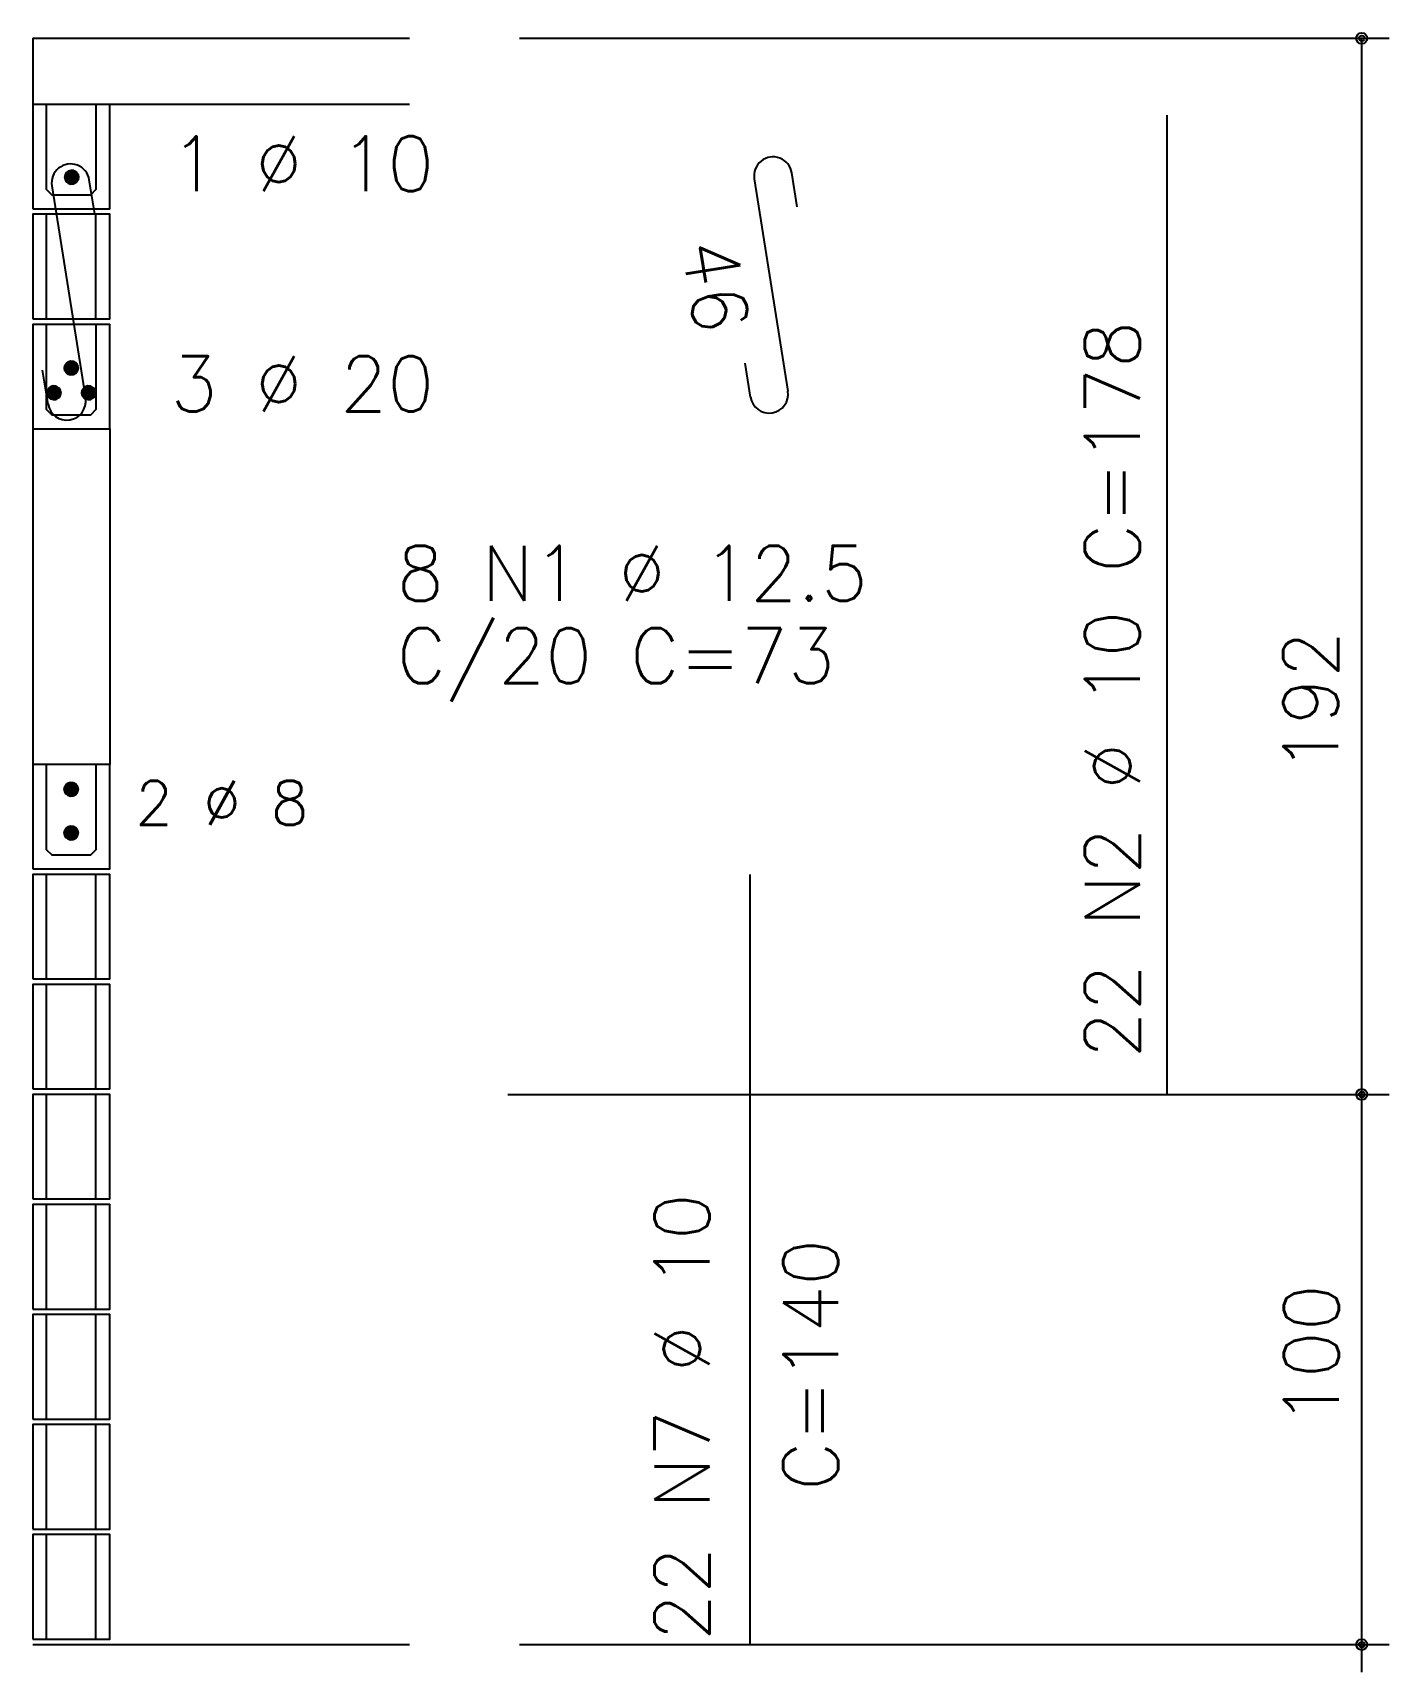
# Model space of a CAD drawing. Extents: x -1.9 to 86, y -1.6 to 60.9.
# Drawn here: x 31.34 to 36.27, y 16.04 to 22 of the extents above; entities that cross this region are included whole.
import ezdxf

# ---------------------------------------------------------------- set-up
doc = ezdxf.new("R2010")
doc.units = 0
doc.header["$MEASUREMENT"] = 0
for name, color, linetype in [('PENA_02', 2, 'CONTINUOUS'), ('PENA_03', 3, 'CONTINUOUS'), ('PENA_05', 5, 'CONTINUOUS')]:
    doc.layers.add(name, color=color, linetype=linetype)
doc.styles.get("Standard").update_dxf_attribs({"font": 'ROMANS.SHX'})

msp = doc.modelspace()

# ---------------------------------------------------------------- linework, layer by layer
at = {"layer": 'PENA_02', "linetype": 'Continuous'}
for centre, radius in [((36.173041, 21.980735), 0.02), ((36.173041, 21.980735), 0.01), ((36.173041, 18.140735), 0.02), ((36.173041, 18.140735), 0.01), ((36.173041, 16.140735), 0.02), ((36.173041, 16.140735), 0.01)]:
    msp.add_circle(centre, radius, dxfattribs=at)
at = {"layer": 'PENA_03', "linetype": 'Continuous'}
for p, q in [((31.338395, 21.980735), (31.338395, 21.360735)), ((31.338395, 21.980735), (32.709075, 21.980735)), ((33.109075, 21.980735), (36.273041, 21.980735)), ((36.173041, 16.040203), (36.173041, 21.980735)), ((31.338395, 21.740735), (32.709075, 21.740735)), ((31.388395, 20.960735), (31.388395, 21.340735)), ((31.568395, 20.960735), (31.568395, 21.340735)), ((31.338395, 20.560735), (31.338395, 19.340735)), ((31.618395, 20.560735), (31.618395, 19.340735)), ((31.388395, 18.560735), (31.388395, 18.940735)), ((31.568395, 18.560735), (31.568395, 18.940735)), ((31.388395, 18.160735), (31.388395, 18.540735)), ((31.568395, 18.160735), (31.568395, 18.540735)), ((31.388395, 17.760735), (31.388395, 18.140735)), ((31.568395, 17.760735), (31.568395, 18.140735)), ((33.067143, 18.140735), (36.273041, 18.140735)), ((31.388395, 17.360735), (31.388395, 17.740735)), ((31.568395, 17.360735), (31.568395, 17.740735)), ((31.388395, 16.960735), (31.388395, 17.340735)), ((31.568395, 16.960735), (31.568395, 17.340735)), ((31.388395, 16.560735), (31.388395, 16.940735)), ((31.568395, 16.560735), (31.568395, 16.940735)), ((31.388395, 16.160735), (31.388395, 16.540735)), ((31.568395, 16.160735), (31.568395, 16.540735)), ((31.338395, 16.140735), (32.709075, 16.140735)), ((33.109075, 16.140735), (36.273041, 16.140735))]:
    msp.add_line(p, q, dxfattribs=at)
for points in [[(31.338395, 21.360735), (31.618395, 21.360735), (31.618395, 21.740735)], [(31.568395, 21.740735), (31.568395, 21.430735), (31.548395, 21.410735), (31.408395, 21.410735), (31.388395, 21.430735), (31.388395, 21.740735)], [(31.504991, 21.475735), (31.50283, 21.485903), (31.49672, 21.494314), (31.487717, 21.499511), (31.477378, 21.500598), (31.467491, 21.497386), (31.459766, 21.49043), (31.455538, 21.480933), (31.455538, 21.470537), (31.459766, 21.46104), (31.467491, 21.454084), (31.477378, 21.450872), (31.487717, 21.451959), (31.49672, 21.457156), (31.50283, 21.465567), (31.504991, 21.475735)], [(31.338395, 20.960735), (31.618395, 20.960735), (31.618395, 21.340735), (31.338395, 21.340735), (31.338395, 20.960735)], [(31.338395, 20.560735), (31.618395, 20.560735), (31.618395, 20.940735), (31.338395, 20.940735), (31.338395, 20.560735)], [(31.568395, 20.940735), (31.568395, 20.630735), (31.548395, 20.610735), (31.408395, 20.610735), (31.388395, 20.630735), (31.388395, 20.940735)], [(31.503395, 20.781725), (31.501234, 20.791894), (31.495124, 20.800304), (31.486121, 20.805502), (31.475782, 20.806588), (31.465895, 20.803376), (31.45817, 20.79642), (31.453942, 20.786923), (31.453942, 20.776527), (31.45817, 20.767031), (31.465895, 20.760075), (31.475782, 20.756862), (31.486121, 20.757949), (31.495124, 20.763147), (31.501234, 20.771557), (31.503395, 20.781725)], [(31.440395, 20.691725), (31.438234, 20.701894), (31.432124, 20.710304), (31.423121, 20.715502), (31.412782, 20.716588), (31.402895, 20.713376), (31.39517, 20.70642), (31.390942, 20.696923), (31.390942, 20.686527), (31.39517, 20.677031), (31.402895, 20.670075), (31.412782, 20.666862), (31.423121, 20.667949), (31.432124, 20.673147), (31.438234, 20.681557), (31.440395, 20.691725)], [(31.566456, 20.691725), (31.564294, 20.701894), (31.558184, 20.710304), (31.549181, 20.715502), (31.538843, 20.716588), (31.528956, 20.713376), (31.52123, 20.70642), (31.517002, 20.696923), (31.517002, 20.686527), (31.52123, 20.677031), (31.528956, 20.670075), (31.538843, 20.666862), (31.549181, 20.667949), (31.558184, 20.673147), (31.564294, 20.681557), (31.566456, 20.691725)], [(31.338395, 18.960735), (31.618395, 18.960735), (31.618395, 19.340735), (31.338395, 19.340735), (31.338395, 18.960735)], [(31.568395, 19.340735), (31.568395, 19.030735), (31.548395, 19.010735), (31.408395, 19.010735), (31.388395, 19.030735), (31.388395, 19.340735)], [(31.502944, 19.250469), (31.500783, 19.260638), (31.494672, 19.269048), (31.48567, 19.274246), (31.475331, 19.275332), (31.465444, 19.27212), (31.457719, 19.265164), (31.45349, 19.255667), (31.45349, 19.245271), (31.457719, 19.235774), (31.465444, 19.228818), (31.475331, 19.225606), (31.48567, 19.226693), (31.494672, 19.23189), (31.500783, 19.240301), (31.502944, 19.250469)], [(31.502944, 19.091725), (31.500783, 19.101894), (31.494672, 19.110304), (31.48567, 19.115502), (31.475331, 19.116588), (31.465444, 19.113376), (31.457719, 19.10642), (31.45349, 19.096923), (31.45349, 19.086527), (31.457719, 19.077031), (31.465444, 19.070075), (31.475331, 19.066862), (31.48567, 19.067949), (31.494672, 19.073147), (31.500783, 19.081557), (31.502944, 19.091725)], [(31.338395, 18.560735), (31.618395, 18.560735), (31.618395, 18.940735), (31.338395, 18.940735), (31.338395, 18.560735)], [(31.338395, 18.160735), (31.618395, 18.160735), (31.618395, 18.540735), (31.338395, 18.540735), (31.338395, 18.160735)], [(31.338395, 17.760735), (31.618395, 17.760735), (31.618395, 18.140735), (31.338395, 18.140735), (31.338395, 17.760735)], [(31.338395, 17.360735), (31.618395, 17.360735), (31.618395, 17.740735), (31.338395, 17.740735), (31.338395, 17.360735)], [(31.338395, 16.960735), (31.618395, 16.960735), (31.618395, 17.340735), (31.338395, 17.340735), (31.338395, 16.960735)], [(31.338395, 16.560735), (31.618395, 16.560735), (31.618395, 16.940735), (31.338395, 16.940735), (31.338395, 16.560735)], [(31.338395, 16.160735), (31.618395, 16.160735), (31.618395, 16.540735), (31.338395, 16.540735), (31.338395, 16.160735)]]:
    msp.add_lwpolyline(points, dxfattribs=at)
for centre in [(31.479991, 21.475735), (31.478395, 20.781725), (31.415395, 20.691725), (31.541395, 20.691725), (31.477944, 19.250469), (31.477944, 19.091725)]:
    msp.add_circle(centre, 0.025, dxfattribs=at)
for points in [[(31.504991, 21.475735), (31.459766, 21.49043), (31.455538, 21.480933)], [(31.504991, 21.475735), (31.455538, 21.480933), (31.455538, 21.470537)], [(31.504991, 21.475735), (31.455538, 21.470537), (31.459766, 21.46104)], [(31.504991, 21.475735), (31.467491, 21.497386), (31.456499, 21.484286)], [(31.504991, 21.475735), (31.456499, 21.484286), (31.456499, 21.467185)], [(31.504991, 21.475735), (31.456499, 21.467185), (31.467491, 21.454084)], [(31.504991, 21.475735), (31.467491, 21.497386), (31.459766, 21.49043)], [(31.504991, 21.475735), (31.459766, 21.46104), (31.467491, 21.454084)], [(31.504991, 21.475735), (31.477378, 21.500598), (31.467491, 21.497386)], [(31.504991, 21.475735), (31.484333, 21.500355), (31.467491, 21.497386)], [(31.504991, 21.475735), (31.467491, 21.454084), (31.484333, 21.451115)], [(31.504991, 21.475735), (31.467491, 21.454084), (31.477378, 21.450872)], [(31.504991, 21.475735), (31.487717, 21.499511), (31.477378, 21.500598)], [(31.504991, 21.475735), (31.477378, 21.450872), (31.487717, 21.451959)], [(31.504991, 21.475735), (31.499143, 21.491805), (31.484333, 21.500355)], [(31.504991, 21.475735), (31.484333, 21.451115), (31.499143, 21.459665)], [(31.504991, 21.475735), (31.49672, 21.494314), (31.487717, 21.499511)], [(31.504991, 21.475735), (31.487717, 21.451959), (31.49672, 21.457156)], [(31.504991, 21.475735), (31.50283, 21.485903), (31.49672, 21.494314)], [(31.504991, 21.475735), (31.49672, 21.457156), (31.50283, 21.465567)], [(31.504991, 21.475735), (31.499143, 21.459665), (31.504991, 21.475735)], [(31.504991, 21.475735), (31.50283, 21.465567), (31.504991, 21.475735)], [(31.503395, 20.781725), (31.465895, 20.803376), (31.454903, 20.790276)], [(31.503395, 20.781725), (31.465895, 20.803376), (31.45817, 20.79642)], [(31.503395, 20.781725), (31.475782, 20.806588), (31.465895, 20.803376)], [(31.503395, 20.781725), (31.482737, 20.806345), (31.465895, 20.803376)], [(31.503395, 20.781725), (31.486121, 20.805502), (31.475782, 20.806588)], [(31.503395, 20.781725), (31.497546, 20.797795), (31.482737, 20.806345)], [(31.503395, 20.781725), (31.495124, 20.800304), (31.486121, 20.805502)], [(31.503395, 20.781725), (31.45817, 20.79642), (31.453942, 20.786923)], [(31.503395, 20.781725), (31.453942, 20.786923), (31.453942, 20.776527)], [(31.503395, 20.781725), (31.453942, 20.776527), (31.45817, 20.767031)], [(31.503395, 20.781725), (31.454903, 20.790276), (31.454903, 20.773175)], [(31.503395, 20.781725), (31.454903, 20.773175), (31.465895, 20.760075)], [(31.503395, 20.781725), (31.45817, 20.767031), (31.465895, 20.760075)], [(31.503395, 20.781725), (31.465895, 20.760075), (31.482737, 20.757105)], [(31.503395, 20.781725), (31.465895, 20.760075), (31.475782, 20.756862)], [(31.503395, 20.781725), (31.475782, 20.756862), (31.486121, 20.757949)], [(31.503395, 20.781725), (31.482737, 20.757105), (31.497546, 20.765655)], [(31.503395, 20.781725), (31.486121, 20.757949), (31.495124, 20.763147)], [(31.503395, 20.781725), (31.501234, 20.791894), (31.495124, 20.800304)], [(31.503395, 20.781725), (31.495124, 20.763147), (31.501234, 20.771557)], [(31.503395, 20.781725), (31.497546, 20.765655), (31.503395, 20.781725)], [(31.503395, 20.781725), (31.501234, 20.771557), (31.503395, 20.781725)], [(31.440395, 20.691725), (31.39517, 20.70642), (31.390942, 20.696923)], [(31.440395, 20.691725), (31.390942, 20.696923), (31.390942, 20.686527)], [(31.440395, 20.691725), (31.390942, 20.686527), (31.39517, 20.677031)], [(31.440395, 20.691725), (31.402895, 20.713376), (31.391903, 20.700276)], [(31.440395, 20.691725), (31.391903, 20.700276), (31.391903, 20.683175)], [(31.440395, 20.691725), (31.391903, 20.683175), (31.402895, 20.670075)], [(31.440395, 20.691725), (31.402895, 20.713376), (31.39517, 20.70642)], [(31.440395, 20.691725), (31.39517, 20.677031), (31.402895, 20.670075)], [(31.440395, 20.691725), (31.412782, 20.716588), (31.402895, 20.713376)], [(31.440395, 20.691725), (31.419737, 20.716345), (31.402895, 20.713376)], [(31.440395, 20.691725), (31.402895, 20.670075), (31.419737, 20.667105)], [(31.440395, 20.691725), (31.402895, 20.670075), (31.412782, 20.666862)], [(31.440395, 20.691725), (31.423121, 20.715502), (31.412782, 20.716588)], [(31.440395, 20.691725), (31.412782, 20.666862), (31.423121, 20.667949)], [(31.440395, 20.691725), (31.434546, 20.707795), (31.419737, 20.716345)], [(31.440395, 20.691725), (31.419737, 20.667105), (31.434546, 20.675655)], [(31.440395, 20.691725), (31.432124, 20.710304), (31.423121, 20.715502)], [(31.440395, 20.691725), (31.423121, 20.667949), (31.432124, 20.673147)], [(31.440395, 20.691725), (31.438234, 20.701894), (31.432124, 20.710304)], [(31.440395, 20.691725), (31.432124, 20.673147), (31.438234, 20.681557)], [(31.440395, 20.691725), (31.434546, 20.675655), (31.440395, 20.691725)], [(31.440395, 20.691725), (31.438234, 20.681557), (31.440395, 20.691725)], [(31.566456, 20.691725), (31.52123, 20.70642), (31.517002, 20.696923)], [(31.566456, 20.691725), (31.517002, 20.696923), (31.517002, 20.686527)], [(31.566456, 20.691725), (31.517002, 20.686527), (31.52123, 20.677031)], [(31.566395, 20.691725), (31.528895, 20.713376), (31.517903, 20.700276)], [(31.566395, 20.691725), (31.517903, 20.700276), (31.517903, 20.683175)], [(31.566395, 20.691725), (31.517903, 20.683175), (31.528895, 20.670075)], [(31.566456, 20.691725), (31.528956, 20.713376), (31.52123, 20.70642)], [(31.566456, 20.691725), (31.52123, 20.677031), (31.528956, 20.670075)], [(31.566395, 20.691725), (31.545737, 20.716345), (31.528895, 20.713376)], [(31.566395, 20.691725), (31.528895, 20.670075), (31.545737, 20.667105)], [(31.566456, 20.691725), (31.538843, 20.716588), (31.528956, 20.713376)], [(31.566456, 20.691725), (31.528956, 20.670075), (31.538843, 20.666862)], [(31.566456, 20.691725), (31.549181, 20.715502), (31.538843, 20.716588)], [(31.566456, 20.691725), (31.538843, 20.666862), (31.549181, 20.667949)], [(31.566395, 20.691725), (31.560546, 20.707795), (31.545737, 20.716345)], [(31.566395, 20.691725), (31.545737, 20.667105), (31.560546, 20.675655)], [(31.566456, 20.691725), (31.558184, 20.710304), (31.549181, 20.715502)], [(31.566456, 20.691725), (31.549181, 20.667949), (31.558184, 20.673147)], [(31.566456, 20.691725), (31.564294, 20.701894), (31.558184, 20.710304)], [(31.566456, 20.691725), (31.558184, 20.673147), (31.564294, 20.681557)], [(31.566395, 20.691725), (31.560546, 20.675655), (31.566395, 20.691725)], [(31.566456, 20.691725), (31.564294, 20.681557), (31.566456, 20.691725)], [(31.502944, 19.250469), (31.457719, 19.265164), (31.45349, 19.255667)], [(31.502944, 19.250469), (31.45349, 19.255667), (31.45349, 19.245271)], [(31.502944, 19.250469), (31.465444, 19.27212), (31.454452, 19.25902)], [(31.502944, 19.250469), (31.454452, 19.25902), (31.454452, 19.241919)], [(31.502944, 19.250469), (31.465444, 19.27212), (31.457719, 19.265164)], [(31.502944, 19.250469), (31.475331, 19.275332), (31.465444, 19.27212)], [(31.502944, 19.250469), (31.482285, 19.275089), (31.465444, 19.27212)], [(31.502944, 19.250469), (31.48567, 19.274246), (31.475331, 19.275332)], [(31.502944, 19.250469), (31.497095, 19.266539), (31.482285, 19.275089)], [(31.502944, 19.250469), (31.494672, 19.269048), (31.48567, 19.274246)], [(31.502944, 19.250469), (31.500783, 19.260638), (31.494672, 19.269048)], [(31.502944, 19.250469), (31.45349, 19.245271), (31.457719, 19.235774)], [(31.502944, 19.250469), (31.454452, 19.241919), (31.465444, 19.228818)], [(31.502944, 19.250469), (31.457719, 19.235774), (31.465444, 19.228818)], [(31.502944, 19.250469), (31.465444, 19.228818), (31.482285, 19.225849)], [(31.502944, 19.250469), (31.465444, 19.228818), (31.475331, 19.225606)], [(31.502944, 19.250469), (31.475331, 19.225606), (31.48567, 19.226693)], [(31.502944, 19.250469), (31.482285, 19.225849), (31.497095, 19.234399)], [(31.502944, 19.250469), (31.48567, 19.226693), (31.494672, 19.23189)], [(31.502944, 19.250469), (31.494672, 19.23189), (31.500783, 19.240301)], [(31.502944, 19.250469), (31.497095, 19.234399), (31.502944, 19.250469)], [(31.502944, 19.250469), (31.500783, 19.240301), (31.502944, 19.250469)], [(31.502944, 19.091725), (31.457719, 19.10642), (31.45349, 19.096923)], [(31.502944, 19.091725), (31.45349, 19.096923), (31.45349, 19.086527)], [(31.502944, 19.091725), (31.45349, 19.086527), (31.457719, 19.077031)], [(31.502944, 19.091725), (31.465444, 19.113376), (31.454452, 19.100276)], [(31.502944, 19.091725), (31.454452, 19.100276), (31.454452, 19.083175)], [(31.502944, 19.091725), (31.454452, 19.083175), (31.465444, 19.070075)], [(31.502944, 19.091725), (31.465444, 19.113376), (31.457719, 19.10642)], [(31.502944, 19.091725), (31.457719, 19.077031), (31.465444, 19.070075)], [(31.502944, 19.091725), (31.475331, 19.116588), (31.465444, 19.113376)], [(31.502944, 19.091725), (31.482285, 19.116345), (31.465444, 19.113376)], [(31.502944, 19.091725), (31.465444, 19.070075), (31.482285, 19.067105)], [(31.502944, 19.091725), (31.465444, 19.070075), (31.475331, 19.066862)], [(31.502944, 19.091725), (31.48567, 19.115502), (31.475331, 19.116588)], [(31.502944, 19.091725), (31.475331, 19.066862), (31.48567, 19.067949)], [(31.502944, 19.091725), (31.497095, 19.107795), (31.482285, 19.116345)], [(31.502944, 19.091725), (31.482285, 19.067105), (31.497095, 19.075655)], [(31.502944, 19.091725), (31.494672, 19.110304), (31.48567, 19.115502)], [(31.502944, 19.091725), (31.48567, 19.067949), (31.494672, 19.073147)], [(31.502944, 19.091725), (31.500783, 19.101894), (31.494672, 19.110304)], [(31.502944, 19.091725), (31.494672, 19.073147), (31.500783, 19.081557)], [(31.502944, 19.091725), (31.497095, 19.075655), (31.502944, 19.091725)], [(31.502944, 19.091725), (31.500783, 19.081557), (31.502944, 19.091725)]]:
    msp.add_solid(points, dxfattribs=at)
at = {"layer": 'PENA_05', "linetype": 'Continuous'}
for p, q in [((35.465227, 18.137813), (35.465227, 21.700735)), ((31.563616, 21.342234), (31.544027, 21.46569)), ((33.963253, 21.469824), (34.085757, 20.697755)), ((34.119136, 21.367994), (34.099548, 21.49145)), ((31.407732, 21.444064), (31.530236, 20.671995)), ((31.393941, 20.650369), (31.374353, 20.773824)), ((33.949462, 20.676129), (33.929873, 20.799584)), ((33.948716, 16.140735), (33.948716, 18.940735))]:
    msp.add_line(p, q, dxfattribs=at)
for centre, start, end in [((31.475879, 21.454877), 9.015983, 189.015983), ((34.0314, 21.480637), 9.015983, 189.015983), ((34.01761, 20.686942), 189.015983, 9.015983), ((31.462089, 20.661182), 189.015983, 9.015983)]:
    msp.add_arc(centre, 0.069, start, end, dxfattribs=at)

# ---------------------------------------------------------------- texts
at = {"layer": 'PENA_03', "linetype": 'Continuous'}
for s, height, p in [('1 %%c 10', 0.2, (31.839215, 21.424434)), ('3 %%c 20', 0.2, (31.839215, 20.624434)), ('8 N1 %%c 12.5', 0.2, (32.662728, 19.935575)), ('C/20 C=73', 0.2, (32.662728, 19.635575)), ('2 %%c 8', 0.16, (31.7111, 19.120476))]:
    msp.add_text(s, height=height, dxfattribs=at).set_placement(p)
for s, rotation, p in [('46', 279.015983, (33.69687, 21.234305)), ('22 N2 %%c 10 C=178', 90, (35.365652, 18.271454)), ('192', 90, (36.087648, 19.312541)), ('22 N7 %%c 10', 90, (33.800011, 16.153517)), ('C=140', 90, (34.268747, 16.69917)), ('100', 90, (36.089263, 16.936982))]:
    msp.add_text(s, height=0.2, rotation=rotation, dxfattribs=at).set_placement(p)

doc.saveas('drawing.dxf')
